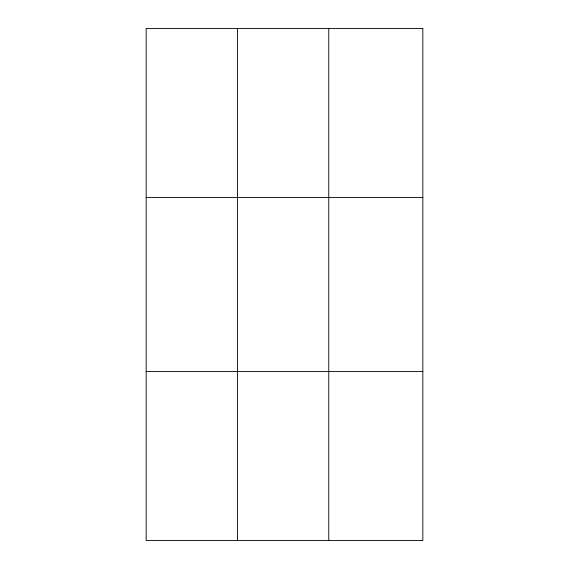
<?xml version="1.0" encoding="UTF-8"?>
<svg xmlns="http://www.w3.org/2000/svg" width="569" height="569" viewBox="0 0 569 569"><rect width="100%" height="100%" fill="white"/><g stroke="black" fill="none" stroke-linecap="round" stroke-linejoin="round"><path stroke-width="0.85" d="M237.465 28.45L237.465 540.55M328.768 28.45L328.768 540.55M146.162 197.443L422.838 197.443M146.162 371.557L422.838 371.557M422.838 28.45L422.838 540.55L146.162 540.55L146.162 28.45L422.838 28.45"/></g></svg>
